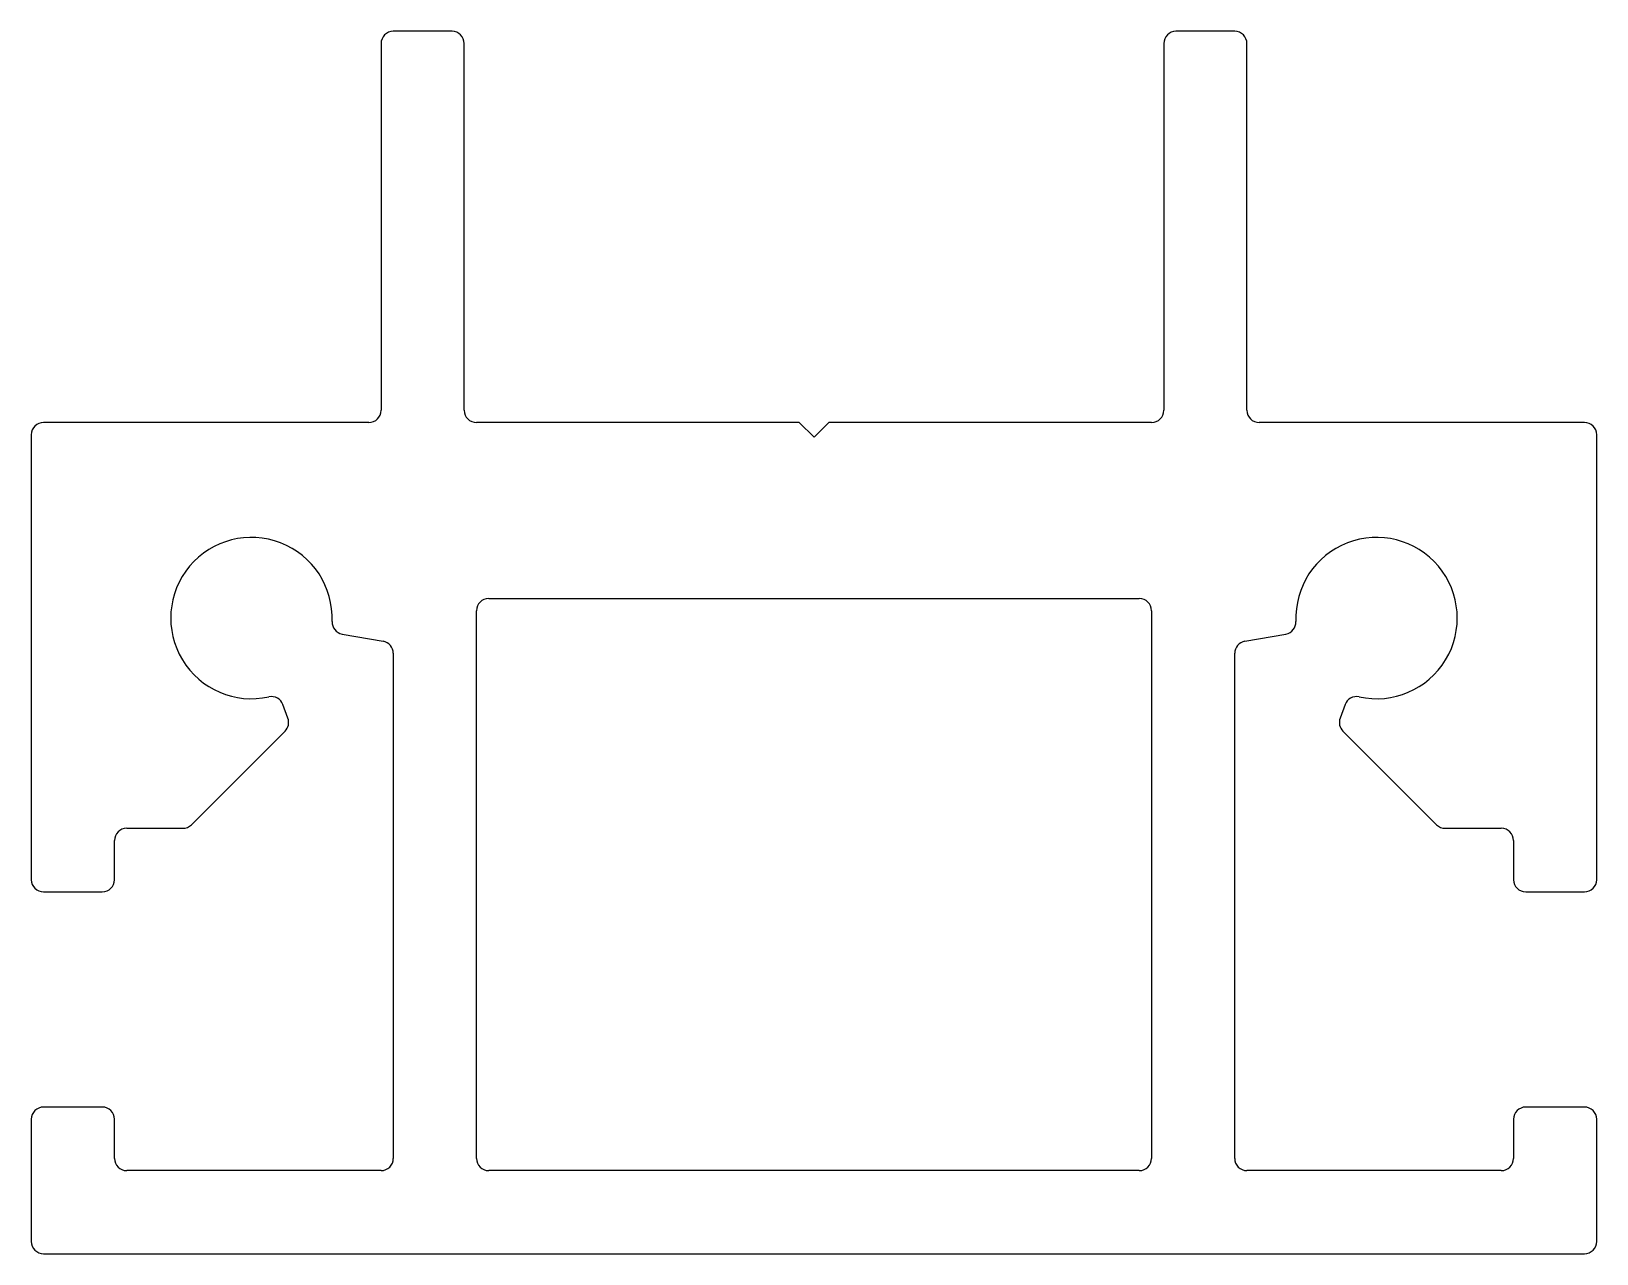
# Model space of a CAD drawing. Extents: x 3037.2 to 3069.2, y 1260 to 1285.
import ezdxf

# ---------------------------------------------------------------- set-up
doc = ezdxf.new("R2010")
doc.units = 0
doc.layers.get('0').update_dxf_attribs({"linetype": 'CONTINUOUS'})

msp = doc.modelspace()

# ---------------------------------------------------------------- linework, layer by layer
for p, q in [((3045.825, 1284.989), (3044.625, 1284.989)), ((3061.825, 1284.989), (3060.625, 1284.989)), ((3044.375, 1284.739), (3044.375, 1277.239)), ((3046.075, 1277.239), (3046.075, 1284.739)), ((3060.375, 1284.739), (3060.375, 1277.239)), ((3062.075, 1277.239), (3062.075, 1284.739)), ((3044.125, 1276.989), (3037.475, 1276.989)), ((3052.925, 1276.989), (3046.325, 1276.989)), ((3053.225, 1276.689), (3052.925, 1276.989)), ((3053.525, 1276.989), (3053.225, 1276.689)), ((3060.125, 1276.989), (3053.525, 1276.989)), ((3068.975, 1276.989), (3062.325, 1276.989)), ((3037.225, 1276.739), (3037.225, 1267.639)), ((3069.225, 1267.639), (3069.225, 1276.739)), ((3046.575, 1273.389), (3059.875, 1273.389)), ((3046.325, 1261.939), (3046.325, 1273.139)), ((3060.125, 1273.139), (3060.125, 1261.939)), ((3043.58, 1272.662), (3044.418, 1272.515)), ((3062.032, 1272.515), (3062.87, 1272.662)), ((3044.625, 1272.268), (3044.625, 1261.939)), ((3061.825, 1261.939), (3061.825, 1272.268)), ((3042.471, 1270.94), (3042.369, 1271.22)), ((3064.081, 1271.22), (3063.979, 1270.94)), ((3040.498, 1268.763), (3042.413, 1270.677)), ((3064.037, 1270.677), (3065.952, 1268.763)), ((3039.175, 1268.689), (3040.321, 1268.689)), ((3066.129, 1268.689), (3067.275, 1268.689)), ((3038.925, 1267.639), (3038.925, 1268.439)), ((3067.525, 1268.439), (3067.525, 1267.639)), ((3037.475, 1267.389), (3038.675, 1267.389)), ((3067.775, 1267.389), (3068.975, 1267.389)), ((3037.225, 1262.739), (3037.225, 1260.239)), ((3038.675, 1262.989), (3037.475, 1262.989)), ((3038.925, 1261.939), (3038.925, 1262.739)), ((3067.525, 1262.739), (3067.525, 1261.939)), ((3068.975, 1262.989), (3067.775, 1262.989)), ((3069.225, 1260.239), (3069.225, 1262.739)), ((3044.375, 1261.689), (3039.175, 1261.689)), ((3059.875, 1261.689), (3046.575, 1261.689)), ((3067.275, 1261.689), (3062.075, 1261.689)), ((3037.475, 1259.989), (3068.975, 1259.989))]:
    msp.add_line(p, q)
for centre, radius, start, end in [((3044.625, 1284.739), 0.25, 90, 180), ((3045.825, 1284.739), 0.25, 0, 90), ((3060.625, 1284.739), 0.25, 90, 180), ((3061.825, 1284.739), 0.25, 0, 90), ((3044.125, 1277.239), 0.25, 270, 0), ((3046.325, 1277.239), 0.25, 180, 270), ((3060.125, 1277.239), 0.25, 270, 0), ((3062.325, 1277.239), 0.25, 180, 270), ((3037.475, 1276.739), 0.25, 90, 180), ((3068.975, 1276.739), 0.25, 0, 90), ((3041.725, 1272.989), 1.65, 357.5608, 282.4392), ((3064.725, 1272.989), 1.65, 257.5608, 182.4392), ((3046.575, 1273.139), 0.25, 90, 180), ((3059.875, 1273.139), 0.25, 0, 90), ((3043.623, 1272.909), 0.25, 177.5608, 260), ((3062.827, 1272.909), 0.25, 280, 2.4392), ((3044.375, 1272.268), 0.25, 0, 80), ((3062.075, 1272.268), 0.25, 100, 180), ((3042.134, 1271.134), 0.25, 20, 102.4392), ((3064.316, 1271.134), 0.25, 77.5608, 160), ((3042.236, 1270.854), 0.25, 315, 20), ((3064.214, 1270.854), 0.25, 160, 225), ((3039.175, 1268.439), 0.25, 90, 180), ((3040.321, 1268.939), 0.25, 270, 315), ((3066.129, 1268.939), 0.25, 225, 270), ((3067.275, 1268.439), 0.25, 0, 90), ((3037.475, 1267.639), 0.25, 180, 270), ((3038.675, 1267.639), 0.25, 270, 0), ((3067.775, 1267.639), 0.25, 180, 270), ((3068.975, 1267.639), 0.25, 270, 0), ((3037.475, 1262.739), 0.25, 90, 180), ((3038.675, 1262.739), 0.25, 0, 90), ((3067.775, 1262.739), 0.25, 90, 180), ((3068.975, 1262.739), 0.25, 0, 90), ((3039.175, 1261.939), 0.25, 180, 270), ((3044.375, 1261.939), 0.25, 270, 0), ((3046.575, 1261.939), 0.25, 180, 270), ((3059.875, 1261.939), 0.25, 270, 0), ((3062.075, 1261.939), 0.25, 180, 270), ((3067.275, 1261.939), 0.25, 270, 0), ((3037.475, 1260.239), 0.25, 180, 270), ((3068.975, 1260.239), 0.25, 270, 0)]:
    msp.add_arc(centre, radius, start, end)

doc.saveas('drawing.dxf')
